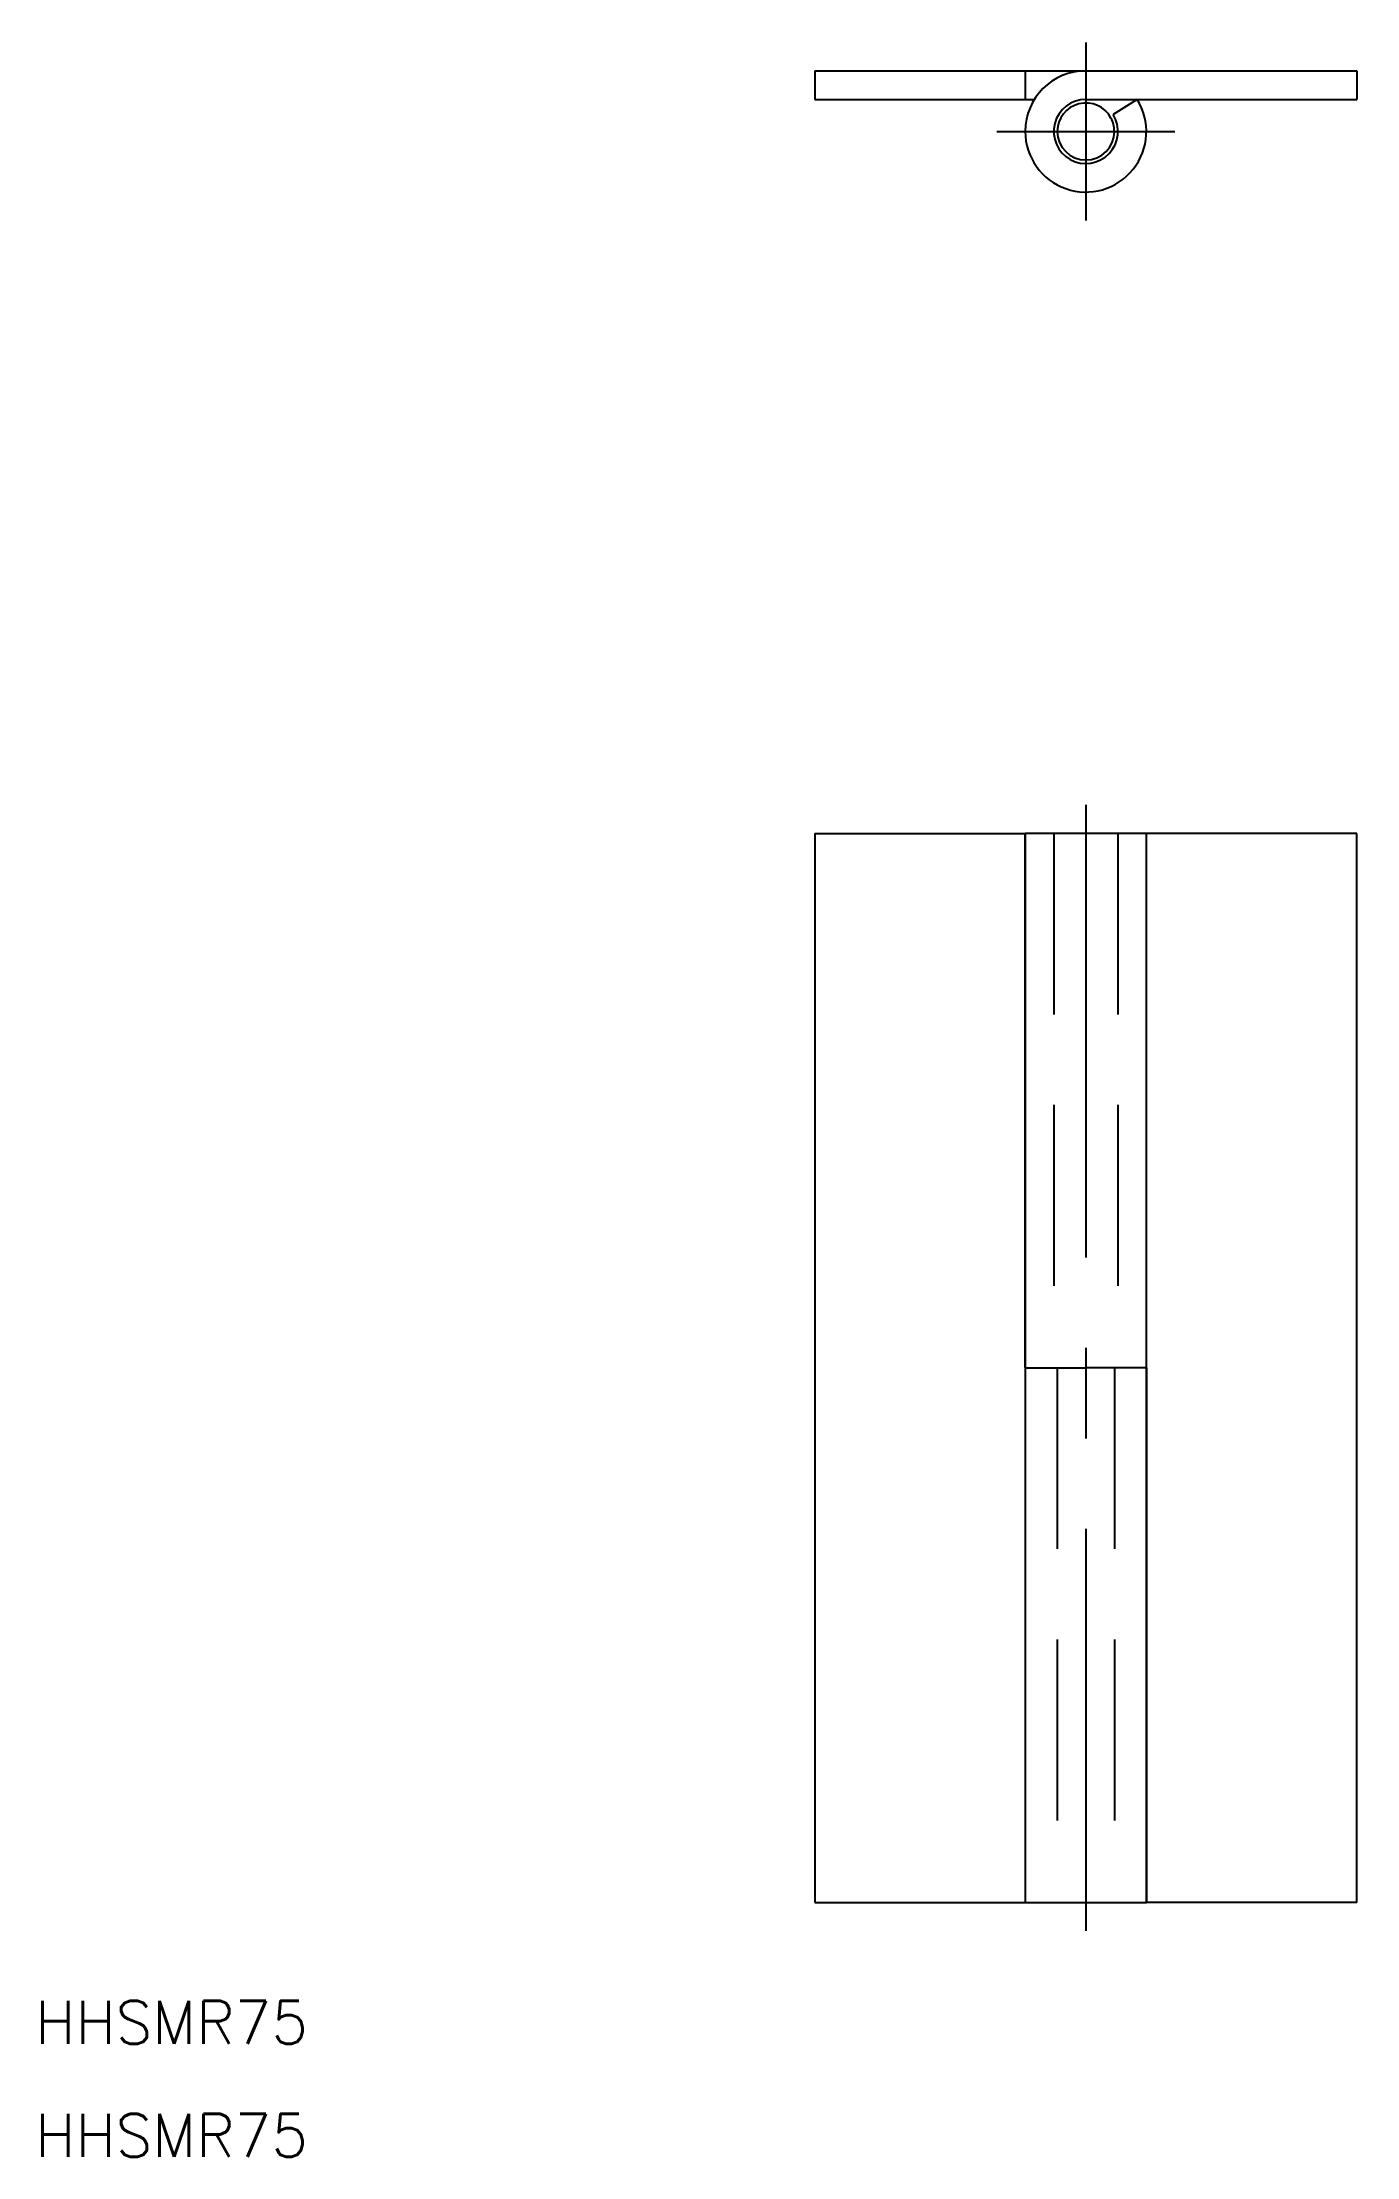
# Model space of a CAD drawing. Extents: x -73 to 19, y -18 to 130.
import ezdxf

# ---------------------------------------------------------------- set-up
doc = ezdxf.new("R2010")
doc.units = 0
doc.linetypes.add('CENTER', pattern=[50.8, 31.75, -6.35, 6.35, -6.35])
doc.linetypes.add('DASHED', pattern=[19.05, 12.7, -6.35])
doc.layers.get('0').update_dxf_attribs({"linetype": 'CONTINUOUS'})
doc.layers.add('CENTER', color=1, linetype='CENTER')
doc.styles.get("Standard").update_dxf_attribs({"font": 'txt.shx', "height": 3, "bigfont": 'bigfont.shx'})

msp = doc.modelspace()

# ---------------------------------------------------------------- linework, layer by layer
at = {"color": 7, "linetype": 'CONTINUOUS'}
for p, q in [((-19, 128.49), (-19, 126.49)), ((-19, 128.49), (-4.25, 128.49)), ((-4.25, 128.49), (19, 128.49)), ((-4.25, 128.49), (-4.25, 126.49)), ((-4.25, 128.49), (-4.25, 126.49)), ((19, 128.49), (19, 126.49)), ((-19, 126.49), (-3.61, 126.49)), ((0, 126.49), (3.75, 126.49)), ((3.61, 126.49), (1.91, 125.44)), ((3.75, 126.49), (19, 126.49)), ((-19, 75), (-19, 0)), ((-19, 75), (-4.25, 75)), ((-4.25, 37.5), (-4.25, 75)), ((-4.25, 75), (-4.25, 0)), ((-2, 75), (-4.25, 75)), ((2, 75), (-2, 75)), ((19, 75), (2, 75)), ((4.25, 0), (4.25, 75)), ((19, 0), (19, 75)), ((-4.25, 37.5), (-2, 37.5)), ((-4.25, 37.5), (-2, 37.5)), ((-2, 37.5), (0, 37.5)), ((-2, 37.5), (0, 37.5)), ((2, 37.5), (0, 37.5)), ((2, 37.5), (0, 37.5)), ((4.25, 37.5), (2, 37.5)), ((4.25, 37.5), (2, 37.5)), ((4.25, 37.5), (4.25, 0)), ((-19, 0), (-2, 0)), ((-2, 0), (2, 0)), ((2, 0), (4.25, 0)), ((19, 0), (4.25, 0))]:
    msp.add_line(p, q, dxfattribs=at)
at = {"color": 3, "linetype": 'DASHED'}
for p, q in [((-2.25, 75), (-2.25, 37.5)), ((2.25, 75), (2.25, 37.5)), ((-2, 37.5), (-2, 0)), ((2, 37.5), (2, 0))]:
    msp.add_line(p, q, dxfattribs=at)
at = {"color": 7, "linetype": 'CONTINUOUS'}
for radius, start, end in [(4.25, 90, 180), (4.25, 180, 31.9657), (2.25, 90, 31.9657), (2, 28.0725, 180), (2, 0, 28.0725), (2, 180, 0)]:
    msp.add_arc((0, 124.24), radius, start, end, dxfattribs=at)
at = {"layer": 'CENTER', "color": 1, "linetype": 'CENTER'}
for p, q in [((0, 130.49), (0, 117.99)), ((-6.25, 124.24), (6.25, 124.24)), ((0, 77), (0, -2))]:
    msp.add_line(p, q, dxfattribs=at)

# ---------------------------------------------------------------- texts
at = {"color": 7, "linetype": 'CONTINUOUS'}
for p in [(-73.71, -9.91), (-73.71, -17.84)]:
    msp.add_text('HHSMR75', height=3, dxfattribs=at).set_placement(p)

doc.saveas('drawing.dxf')
